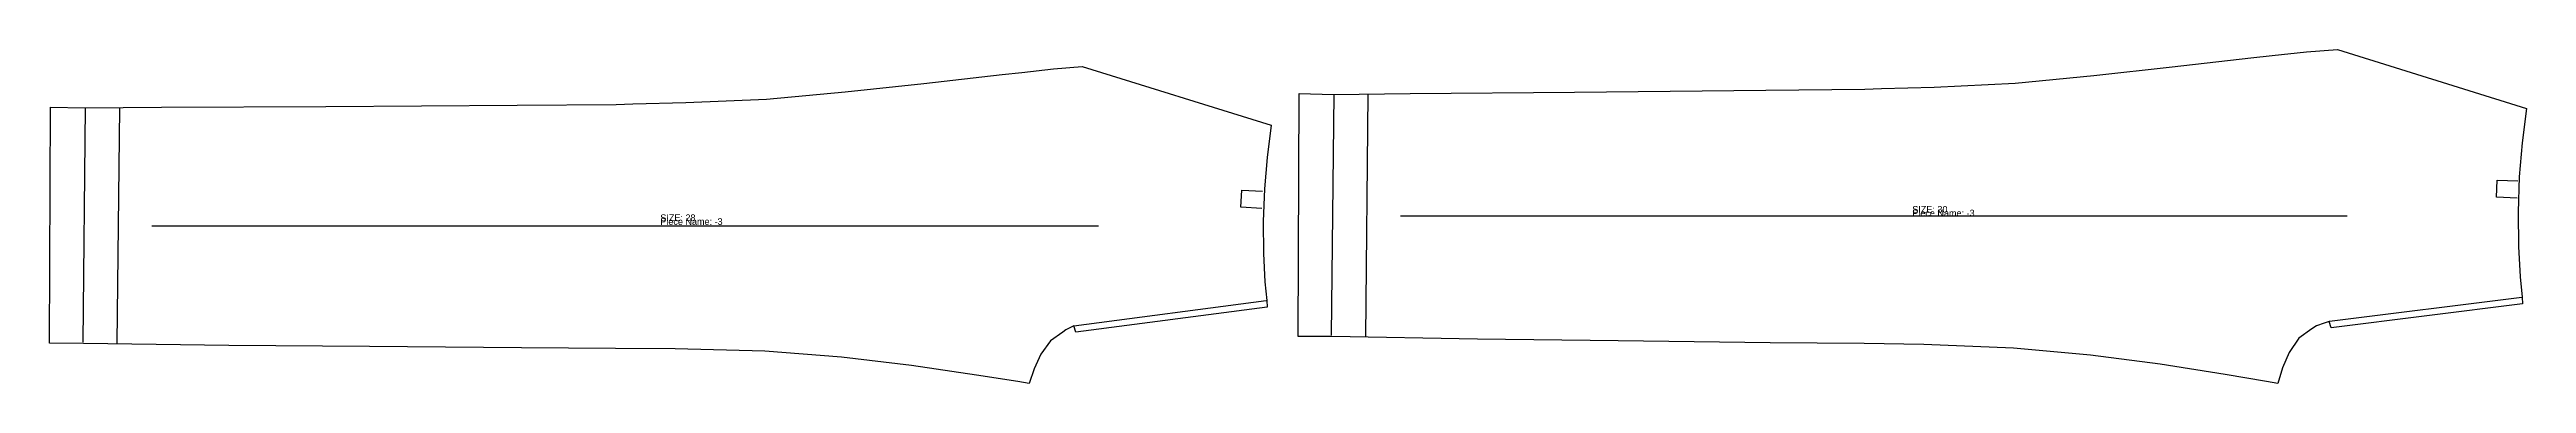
# Model space of a CAD drawing. Extents: x 0 to 2576, y 0 to 49.
# Drawn here: x 960.2 to 1051.8, y 0 to 12.4 of the extents above; entities that cross this region are included whole.
import ezdxf

# ---------------------------------------------------------------- set-up
doc = ezdxf.new("R2010")
doc.units = 0

# ---------------------------------------------------------------- blocks, each defined once
blk = doc.blocks.new('1111-3_28')
at = {"layer": '1'}
blk.add_lwpolyline([(0.0329, 10.2401), (1.304, 10.2092), (4.1434, 10.2345), (10.2229, 10.2604), (17.302, 10.3086), (20.9616, 10.3343), (21.5707, 10.361), (23.5284, 10.4025), (26.5241, 10.5354), (29.4285, 10.8072), (32.3324, 11.109), (35.2361, 11.4408), (35.9604, 11.5202), (37.1301, 11.6591), (38.1901, 11.7453), (45.1818, 9.5646), (45.0329, 8.3754), (44.9323, 7.2115), (44.8895, 5.9999), (44.8949, 4.8136), (44.9547, 3.7664), (45.0244, 3.0689), (45.0399, 2.8292), (37.9568, 1.8972), (37.8814, 2.1355), (37.7632, 2.0803), (37.5881, 1.9899), (37.479, 1.9), (37.0217, 1.5813), (36.6609, 1.0845), (36.4199, 0.5477), (36.2307, 0), (35.817, 0.0756), (34.2865, 0.3054), (31.8802, 0.6637), (29.2971, 0.9717), (26.4595, 1.195), (23.1403, 1.2903), (20.9347, 1.291), (17.4625, 1.3157), (11.8384, 1.369), (6.6351, 1.4062), (1.2504, 1.4875), (0, 1.4889), (0.0329, 10.2401)], close=True, dxfattribs=at)
at = {"layer": '5'}
blk.add_line((3.783, 5.8406), (38.8021, 5.8406), dxfattribs=at)
at = {"layer": '7'}
blk.add_line((3.783, 5.8406), (38.8021, 5.8406), dxfattribs=at)
at = {"layer": '8'}
for p, q in [((1.2392, 1.5372), (1.3337, 10.2198)), ((2.5005, 1.496), (2.5945, 10.1986)), ((45.0046, 3.0585), (37.8916, 2.1258))]:
    blk.add_line(p, q, dxfattribs=at)
blk.add_lwpolyline([(44.8392, 6.4858), (44.068, 6.5282), (44.0936, 7.1589), (44.8645, 7.1265)], dxfattribs=at)
at = {"layer": '1'}
for s, p in [('SIZE: 28', (22.5909, 6.0126)), ('Piece Name: -3', (22.5909, 5.8726))]:
    blk.add_text(s, height=0.25, dxfattribs=at).set_placement(p)
blk = doc.blocks.new('1111-3_30')
at = {"layer": '1'}
blk.add_lwpolyline([(0.0329, 10.7401), (1.304, 10.7092), (4.1434, 10.7439), (10.2229, 10.7899), (17.302, 10.8615), (20.9616, 10.8993), (21.5708, 10.9286), (23.5289, 10.9782), (26.5251, 11.1237), (29.4292, 11.4077), (32.3328, 11.7218), (35.2361, 12.0658), (36.0218, 12.1456), (37.2906, 12.2861), (38.4401, 12.3703), (45.4318, 10.1896), (45.2736, 8.9087), (45.1675, 7.655), (45.1236, 6.3502), (45.1317, 5.0726), (45.1981, 3.945), (45.2744, 3.1939), (45.2899, 2.9542), (38.2068, 2.0622), (38.1314, 2.3005), (37.9454, 2.2404), (37.668, 2.1385), (37.489, 2.025), (37.018, 1.6788), (36.6529, 1.1484), (36.4145, 0.5793), (36.2307, 0), (35.8175, 0.0806), (34.2882, 0.3291), (31.8837, 0.7166), (29.3018, 1.0559), (26.464, 1.3135), (23.1426, 1.4488), (20.9347, 1.476), (17.4624, 1.5121), (11.8383, 1.584), (6.635, 1.6384), (1.2504, 1.7375), (0, 1.7389), (0.0329, 10.7401)], close=True, dxfattribs=at)
at = {"layer": '5'}
blk.add_line((3.783, 6.2156), (38.8021, 6.2156), dxfattribs=at)
at = {"layer": '7'}
blk.add_line((3.783, 6.2156), (38.8021, 6.2156), dxfattribs=at)
at = {"layer": '8'}
for p, q in [((1.2392, 1.7872), (1.3337, 10.7198)), ((2.5005, 1.746), (2.5945, 10.6986)), ((45.2546, 3.1835), (38.1416, 2.2908))]:
    blk.add_line(p, q, dxfattribs=at)
blk.add_lwpolyline([(45.0892, 6.8608), (44.318, 6.9032), (44.3436, 7.5339), (45.1145, 7.5015)], dxfattribs=at)
at = {"layer": '1'}
for s, p in [('SIZE: 30', (22.7159, 6.3251)), ('Piece Name: -3', (22.7159, 6.1851))]:
    blk.add_text(s, height=0.25, dxfattribs=at).set_placement(p)

msp = doc.modelspace()

# ---------------------------------------------------------------- block references
at = {"layer": '1'}
for name, p in [('1111-3_30', (1006.4108, 0)), ('1111-3_28', (960.229, 0))]:
    msp.add_blockref(name, p, dxfattribs=at)

doc.saveas('drawing.dxf')
